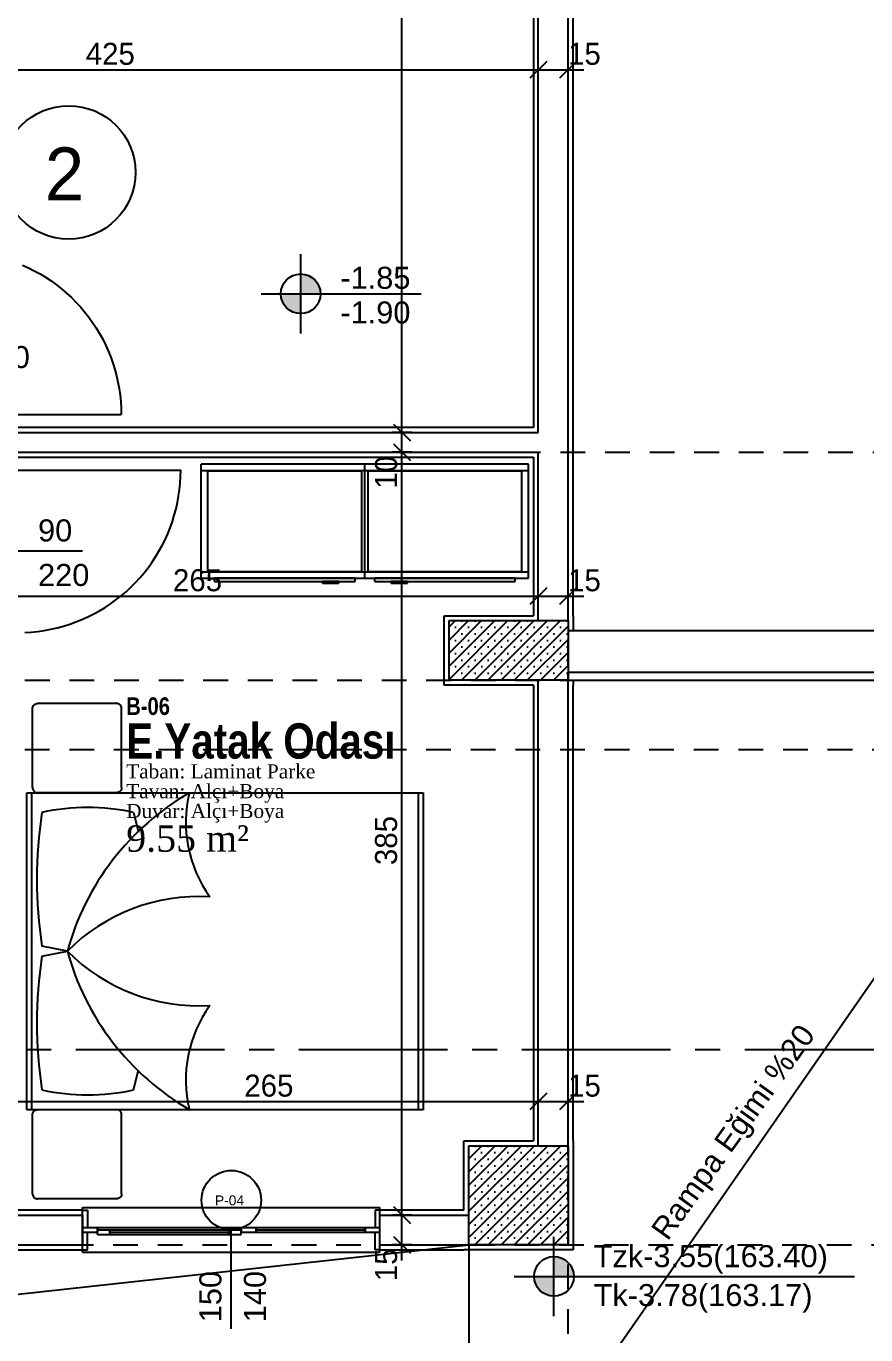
# Model space of a CAD drawing. Header units: metres. Extents: x -220 to 294, y -29 to 18.
# Drawn here: x -101.77 to -97.53, y -0.65 to 5.95 of the extents above; entities that cross this region are included whole.
import ezdxf

# ---------------------------------------------------------------- set-up
doc = ezdxf.new("R2010")
doc.units = ezdxf.units.M
doc.header["$MEASUREMENT"] = 0
doc.linetypes.add('CENTER2', pattern=[1.125, 0.75, -0.125, 0.125, -0.125])
doc.linetypes.add('HIDDEN2', pattern=[0.1875, 0.125, -0.0625])
for name, color, linetype in [('Aks', 7, 'Continuous'), ('Cember', 7, 'Continuous'), ('Cizgi', 7, 'Continuous'), ('Duvar', 7, 'Continuous'), ('Kapi_Pencere', 7, 'Continuous'), ('Kolon', 7, 'Continuous'), ('Korkuluk', 7, 'Continuous'), ('Kot', 7, 'Continuous'), ('Kutuphane', 7, 'Continuous'), ('Mahal', 7, 'Continuous'), ('Olculendirme', 7, 'Continuous'), ('Standart', 7, 'Continuous'), ('Yazi', 7, 'Continuous')]:
    doc.layers.add(name, color=color, linetype=linetype)
doc.styles.add('arial_1_18', font='arial.ttf', dxfattribs={"height": 0.2})
doc.styles.add('comic sans ms_1_18', font='comic.ttf', dxfattribs={"height": 0.2})
doc.styles.add('comic sans msbold_1_18', font='comicbd.ttf', dxfattribs={"height": 0.2})
doc.styles.add('swis721 cn btbold_1_18', font='swisscb.ttf', dxfattribs={"height": 0.2})
doc.styles.add('times new roman tur_1_18', font='times.ttf', dxfattribs={"height": 0.2})

msp = doc.modelspace()

# ---------------------------------------------------------------- hatches: boundary and pattern name
at = {"layer": 'Kolon', "linetype": 'Continuous', "lineweight": -3}
h = msp.add_hatch(dxfattribs=at)
h.set_pattern_fill('SACNCR', color=47, scale=0.5, style=0)
h.paths.add_polyline_path([(-99.6342, 2.65), (-99.6342, 2.95), (-99.0342, 2.95), (-99.0342, 2.65)])
h = msp.add_hatch(dxfattribs=at)
h.set_pattern_fill('SACNCR', color=47, scale=0.5, style=0)
h.paths.add_polyline_path([(-99.0342, -0.2), (-99.5342, -0.2), (-99.5342, 0.3), (-99.0342, 0.3)])
at = {"layer": 'Kot', "linetype": 'Continuous', "lineweight": -3}
for points in [[(-100.283, 4.6), (-100.2836, 4.6112), (-100.2855, 4.6223), (-100.2886, 4.633), (-100.2929, 4.6434), (-100.2983, 4.6532), (-100.3048, 4.6623), (-100.3123, 4.6707), (-100.3206, 4.6782), (-100.3298, 4.6847), (-100.3396, 4.6901), (-100.35, 4.6944), (-100.3607, 4.6975), (-100.3718, 4.6994), (-100.383, 4.7), (-100.383, 4.6)], [(-100.483, 4.6), (-100.4824, 4.5888), (-100.4805, 4.5777), (-100.4774, 4.567), (-100.4731, 4.5566), (-100.4677, 4.5468), (-100.4612, 4.5377), (-100.4537, 4.5293), (-100.4453, 4.5218), (-100.4362, 4.5153), (-100.4264, 4.5099), (-100.416, 4.5056), (-100.4052, 4.5025), (-100.3942, 4.5006), (-100.383, 4.5), (-100.383, 4.6)]]:
    msp.add_hatch(color=216, dxfattribs=at).paths.add_polyline_path(points)
at = {"layer": 'Standart', "linetype": 'Continuous', "lineweight": -3}
for points in [[(-99.0053, -0.3598), (-99.0059, -0.3487), (-99.0078, -0.3376), (-99.0109, -0.3268), (-99.0152, -0.3165), (-99.0206, -0.3066), (-99.0271, -0.2975), (-99.0346, -0.2891), (-99.0429, -0.2817), (-99.0521, -0.2752), (-99.0619, -0.2697), (-99.0723, -0.2655), (-99.083, -0.2624), (-99.0941, -0.2605), (-99.1053, -0.2598), (-99.1053, -0.3598)], [(-99.2053, -0.3598), (-99.2047, -0.371), (-99.2028, -0.3821), (-99.1997, -0.3929), (-99.1954, -0.4032), (-99.19, -0.4131), (-99.1835, -0.4222), (-99.176, -0.4306), (-99.1676, -0.438), (-99.1585, -0.4445), (-99.1487, -0.4499), (-99.1383, -0.4542), (-99.1275, -0.4573), (-99.1165, -0.4592), (-99.1053, -0.4598), (-99.1053, -0.3598)]]:
    msp.add_hatch(color=216, dxfattribs=at).paths.add_polyline_path(points)

# ---------------------------------------------------------------- linework, layer by layer
at = {"layer": 'Aks', "color": 248, "linetype": 'HIDDEN2', "lineweight": -3}
for points in [[(-99.0342, -3.575), (-99.0342, 12.0099)], [(-114.1474, 3.8), (-94.6957, 3.8)], [(-114.1492, 2.65), (-94.6957, 2.65)], [(-114.1498, 2.3), (-94.6957, 2.3)], [(-114.1538, -0.2), (-94.6957, -0.2)]]:
    msp.add_lwpolyline(points, dxfattribs=at)
at = {"layer": 'Cember', "color": 237, "linetype": 'Continuous', "lineweight": -3}
msp.add_circle((-101.5531, 5.2126), 0.3365, dxfattribs=at)
at = {"layer": 'Cizgi', "color": 1, "linetype": 'Continuous', "lineweight": -3}
for points in [[(-99.5342, -1.8), (-96.4457, 2.65)], [(-114.1342, -1.8), (-99.5342, -0.2)], [(-99.5342, -0.2), (-99.5345, -3.3998)]]:
    msp.add_lwpolyline(points, dxfattribs=at)
at = {"layer": 'Duvar', "color": 166, "linetype": 'Continuous', "lineweight": -3}
for points in [[(-99.1842, 3.9), (-99.1842, 8)], [(-99.0342, 3.8), (-99.0342, 8)], [(-102.133, 3.9), (-99.1842, 3.9)], [(-101.833, 3.8), (-99.1842, 3.8)], [(-99.1842, 2.95), (-99.1842, 3.8)], [(-99.0342, 2.95), (-99.0342, 3.8)], [(-99.1842, 0.3), (-99.1842, 2.65)], [(-99.0342, 0.3), (-99.0342, 2.65)], [(-101.833, -0.05), (-101.483, -0.05)], [(-101.483, -0.05), (-101.483, -0.2)], [(-99.983, -0.05), (-99.5342, -0.05)], [(-99.983, -0.2), (-99.983, -0.05)], [(-101.933, -0.2), (-101.483, -0.2)], [(-99.983, -0.2), (-99.5342, -0.2)]]:
    msp.add_lwpolyline(points, dxfattribs=at)
at = {"layer": 'Duvar', "color": 187, "linetype": 'Continuous', "lineweight": -3}
for points in [[(-99.2092, 7.9749), (-99.2092, 3.925)], [(-99.0092, 3.8), (-99.0092, 7.9749)], [(-99.2092, 3.925), (-102.108, 3.925)], [(-101.808, 3.775), (-99.2092, 3.775)], [(-99.2092, 3.775), (-99.2092, 2.9751)], [(-99.0092, 2.9751), (-99.0092, 3.8)], [(-99.2092, 2.6249), (-99.2092, 0.3251)], [(-99.0092, 0.3251), (-99.0092, 2.6249)], [(-101.483, -0.025), (-101.808, -0.025)], [(-101.483, -0.025), (-101.458, -0.025)], [(-101.458, -0.025), (-101.458, -0.1137)], [(-99.983, -0.025), (-100.008, -0.025)], [(-100.008, -0.025), (-100.008, -0.1137)], [(-99.5593, -0.025), (-99.983, -0.025)], [(-101.458, -0.225), (-101.458, -0.1362)], [(-100.008, -0.225), (-100.008, -0.1362)], [(-101.933, -0.225), (-101.483, -0.225)], [(-101.483, -0.225), (-101.458, -0.225)], [(-99.983, -0.225), (-100.008, -0.225)], [(-99.983, -0.225), (-99.5593, -0.225)]]:
    msp.add_lwpolyline(points, dxfattribs=at)
at = {"layer": 'Duvar', "color": 118, "linetype": 'Continuous', "lineweight": -3}
for points in [[(-99.0342, 2.9), (-94.5966, 2.9)], [(-99.0342, 2.65), (-94.8466, 2.65)]]:
    msp.add_lwpolyline(points, dxfattribs=at)
at = {"layer": 'Kapi_Pencere', "color": 98, "linetype": 'Continuous', "lineweight": -3}
for points in [[(-101.7866, 4.7444), (-101.7565, 4.7308)], [(-101.7565, 4.7308), (-101.7269, 4.7161)], [(-101.7269, 4.7161), (-101.698, 4.7001)], [(-101.698, 4.7001), (-101.6697, 4.6831)], [(-101.6697, 4.6831), (-101.6422, 4.6648)], [(-101.6422, 4.6648), (-101.6154, 4.6455)], [(-101.6154, 4.6455), (-101.5894, 4.6252)], [(-101.5894, 4.6252), (-101.5642, 4.6038)], [(-101.5642, 4.6038), (-101.54, 4.5814)], [(-101.54, 4.5814), (-101.5166, 4.558)], [(-101.5166, 4.558), (-101.4942, 4.5338)], [(-101.4942, 4.5338), (-101.4728, 4.5086)], [(-101.4728, 4.5086), (-101.4525, 4.4826)], [(-101.4525, 4.4826), (-101.4331, 4.4558)], [(-101.4331, 4.4558), (-101.4149, 4.4283)], [(-101.4149, 4.4283), (-101.3979, 4.4)], [(-101.3979, 4.4), (-101.3819, 4.3711)], [(-101.3819, 4.3711), (-101.3672, 4.3415)], [(-101.3672, 4.3415), (-101.3536, 4.3114)], [(-101.3536, 4.3114), (-101.3413, 4.2808)], [(-101.3413, 4.2808), (-101.3302, 4.2497)], [(-101.3302, 4.2497), (-101.3204, 4.2181)], [(-101.3204, 4.2181), (-101.3118, 4.1862)], [(-101.3118, 4.1862), (-101.3046, 4.154)], [(-101.3046, 4.154), (-101.2986, 4.1215)], [(-101.2986, 4.1215), (-101.294, 4.0888)], [(-101.294, 4.0888), (-101.2907, 4.056)], [(-101.2907, 4.056), (-101.2887, 4.023)], [(-102.108, 3.99), (-101.288, 3.99)], [(-101.2887, 4.023), (-101.288, 3.99)], [(-101.808, 3.71), (-100.988, 3.71)], [(-100.9887, 3.677), (-100.988, 3.71)], [(-100.994, 3.6112), (-100.9907, 3.644)], [(-100.9907, 3.644), (-100.9887, 3.677)], [(-101.0046, 3.546), (-100.9986, 3.5785)], [(-100.9986, 3.5785), (-100.994, 3.6112)], [(-101.0204, 3.4819), (-101.0118, 3.5138)], [(-101.0118, 3.5138), (-101.0046, 3.546)], [(-101.0413, 3.4192), (-101.0302, 3.4503)], [(-101.0302, 3.4503), (-101.0204, 3.4819)], [(-101.0672, 3.3585), (-101.0536, 3.3886)], [(-101.0536, 3.3886), (-101.0413, 3.4192)], [(-101.0979, 3.3), (-101.0819, 3.3289)], [(-101.0819, 3.3289), (-101.0672, 3.3585)], [(-101.483, 3.3), (-101.883, 3.3)], [(-101.1525, 3.2174), (-101.1331, 3.2442)], [(-101.1331, 3.2442), (-101.1149, 3.2717)], [(-101.1149, 3.2717), (-101.0979, 3.3)], [(-101.1942, 3.1662), (-101.1728, 3.1914)], [(-101.1728, 3.1914), (-101.1525, 3.2174)], [(-101.2642, 3.0962), (-101.24, 3.1186)], [(-101.24, 3.1186), (-101.2166, 3.142)], [(-101.2166, 3.142), (-101.1942, 3.1662)], [(-101.3422, 3.0352), (-101.3154, 3.0545)], [(-101.3154, 3.0545), (-101.2894, 3.0748)], [(-101.2894, 3.0748), (-101.2642, 3.0962)], [(-101.4565, 2.9692), (-101.4269, 2.9839)], [(-101.4269, 2.9839), (-101.398, 2.9999)], [(-101.398, 2.9999), (-101.3697, 3.0169)], [(-101.3697, 3.0169), (-101.3422, 3.0352)], [(-101.6765, 2.9006), (-101.644, 2.9066)], [(-101.644, 2.9066), (-101.6118, 2.9138)], [(-101.6118, 2.9138), (-101.5799, 2.9224)], [(-101.5799, 2.9224), (-101.5483, 2.9322)], [(-101.5483, 2.9322), (-101.5172, 2.9433)], [(-101.5172, 2.9433), (-101.4866, 2.9556)], [(-101.4866, 2.9556), (-101.4565, 2.9692)], [(-101.775, 2.8907), (-101.742, 2.8927)], [(-101.742, 2.8927), (-101.7092, 2.896)], [(-101.7092, 2.896), (-101.6765, 2.9006)], [(-101.483, -0.1137), (-101.483, -0.0125)], [(-101.483, -0.0125), (-99.983, -0.0125)], [(-99.983, -0.1137), (-99.983, -0.0125)], [(-101.483, -0.1137), (-101.408, -0.1137)], [(-101.483, -0.1362), (-101.483, -0.1137)], [(-101.408, -0.1137), (-100.683, -0.1137)], [(-101.408, -0.125), (-101.408, -0.1137)], [(-101.408, -0.1137), (-101.408, -0.1362)], [(-101.408, -0.1362), (-101.408, -0.125)], [(-101.408, -0.125), (-101.3455, -0.125)], [(-101.408, -0.1475), (-101.408, -0.125)], [(-101.3455, -0.125), (-100.7455, -0.125)], [(-101.3455, -0.1325), (-101.3455, -0.125)], [(-101.3455, -0.125), (-101.3455, -0.1475)], [(-100.7455, -0.125), (-100.683, -0.125)], [(-100.7455, -0.1325), (-100.7455, -0.125)], [(-100.7455, -0.125), (-100.7455, -0.1475)], [(-100.733, -0.625), (-100.733, -0.125)], [(-100.683, -0.1137), (-100.608, -0.1137)], [(-100.683, -0.125), (-100.683, -0.1137)], [(-100.683, -0.1137), (-100.683, -0.1362)], [(-100.683, -0.1362), (-100.683, -0.125)], [(-100.683, -0.1475), (-100.683, -0.125)], [(-100.608, -0.1137), (-100.058, -0.1137)], [(-100.608, -0.1175), (-100.608, -0.1137)], [(-100.608, -0.1362), (-100.608, -0.1137)], [(-100.608, -0.1175), (-100.608, -0.1325)], [(-100.608, -0.125), (-100.058, -0.125)], [(-100.058, -0.1137), (-99.983, -0.1137)], [(-100.058, -0.1175), (-100.058, -0.1137)], [(-100.058, -0.1137), (-100.058, -0.1362)], [(-100.058, -0.1325), (-100.058, -0.1175)], [(-99.983, -0.1362), (-99.983, -0.1137)], [(-101.483, -0.1362), (-101.408, -0.1362)], [(-101.483, -0.2375), (-101.483, -0.1362)], [(-101.408, -0.1475), (-101.408, -0.1362)], [(-101.408, -0.1475), (-101.3455, -0.1475)], [(-101.3455, -0.14), (-101.3455, -0.1325)], [(-101.3455, -0.1362), (-100.7455, -0.1362)], [(-101.3455, -0.1475), (-101.3455, -0.14)], [(-101.3455, -0.1475), (-100.7455, -0.1475)], [(-100.7455, -0.1325), (-100.7455, -0.14)], [(-100.7455, -0.1475), (-100.7455, -0.14)], [(-100.7455, -0.1475), (-100.683, -0.1475)], [(-100.683, -0.1362), (-100.608, -0.1362)], [(-100.683, -0.1475), (-100.683, -0.1362)], [(-100.608, -0.1362), (-100.608, -0.1325)], [(-100.608, -0.1362), (-100.058, -0.1362)], [(-100.058, -0.1362), (-100.058, -0.1325)], [(-100.058, -0.1362), (-99.983, -0.1362)], [(-99.983, -0.2375), (-99.983, -0.1362)], [(-101.483, -0.2375), (-99.983, -0.2375)]]:
    msp.add_lwpolyline(points, dxfattribs=at)
msp.add_circle((-100.733, 0.025), 0.15, dxfattribs=at)
at = {"layer": 'Kolon', "color": 187, "linetype": 'Continuous', "lineweight": -3}
for points in [[(-99.6593, 2.6249), (-99.6593, 2.9751)], [(-99.6593, 2.9751), (-99.2092, 2.9751)], [(-99.0092, 2.9751), (-99.0091, 2.9751)], [(-99.0091, 2.9751), (-99.0091, 2.9)], [(-99.0091, 2.65), (-99.0091, 2.6249)], [(-99.2092, 2.6249), (-99.6593, 2.6249)], [(-99.0091, 2.6249), (-99.0092, 2.6249)], [(-99.5593, -0.025), (-99.5593, 0.3251)], [(-99.5593, 0.3251), (-99.2092, 0.3251)], [(-99.0092, 0.3251), (-99.0091, 0.3251)], [(-99.0091, 0.3251), (-99.0091, -0.2251)], [(-99.5593, -0.2251), (-99.5593, -0.225)], [(-99.0091, -0.2251), (-99.5593, -0.2251)]]:
    msp.add_lwpolyline(points, dxfattribs=at)
at = {"layer": 'Kolon', "color": 177, "linetype": 'Continuous', "lineweight": -3}
for points in [[(-99.6342, 2.65), (-99.6342, 2.95)], [(-99.6342, 2.95), (-99.0342, 2.95)], [(-99.0342, 2.95), (-99.0342, 2.65)], [(-99.0342, 2.65), (-99.6342, 2.65)], [(-99.5342, -0.2), (-99.5342, 0.3)], [(-99.5342, 0.3), (-99.0342, 0.3)], [(-99.0342, 0.3), (-99.0342, -0.2)], [(-99.0342, -0.2), (-99.5342, -0.2)]]:
    msp.add_lwpolyline(points, dxfattribs=at)
at = {"layer": 'Korkuluk', "color": 97, "linetype": 'Continuous', "lineweight": -3}
for points in [[(-99.0342, 2.69), (-94.5966, 2.69)], [(-99.0342, 2.65), (-99.0342, 2.69)], [(-99.0342, 2.65), (-94.5966, 2.65)]]:
    msp.add_lwpolyline(points, dxfattribs=at)
at = {"layer": 'Kot', "color": 216, "linetype": 'Continuous', "lineweight": -3}
for points in [[(-100.383, 4.4), (-100.383, 4.8)], [(-100.583, 4.6), (-100.183, 4.6)], [(-100.183, 4.6), (-99.775, 4.6)]]:
    msp.add_lwpolyline(points, dxfattribs=at)
msp.add_circle((-100.383, 4.6), 0.1, dxfattribs=at)
at = {"layer": 'Kutuphane', "color": 253, "linetype": 'Continuous', "lineweight": -3}
for points in [[(-100.0592, 3.7393), (-100.8842, 3.7393)], [(-100.8842, 3.7065), (-100.8842, 3.7393)], [(-100.0592, 3.7065), (-100.8842, 3.7065)], [(-100.8842, 3.1969), (-100.8842, 3.7065)], [(-100.8512, 3.7065), (-100.8842, 3.7065)], [(-100.8512, 3.1969), (-100.8512, 3.7065)], [(-100.8512, 3.7065), (-100.0757, 3.7065)], [(-100.0757, 3.7065), (-100.0757, 3.1969)], [(-100.0427, 3.7065), (-100.0757, 3.7065)], [(-99.2342, 3.7393), (-100.0592, 3.7393)], [(-100.0592, 3.7065), (-100.0592, 3.7393)], [(-99.2342, 3.7065), (-100.0592, 3.7065)], [(-100.0592, 3.1969), (-100.0592, 3.7065)], [(-100.0427, 3.1969), (-100.0427, 3.7065)], [(-100.0427, 3.7065), (-99.2672, 3.7065)], [(-99.2342, 3.7065), (-99.2672, 3.7065)], [(-99.2672, 3.1969), (-99.2672, 3.7065)], [(-99.2342, 3.7065), (-99.2342, 3.7393)], [(-99.2342, 3.1969), (-99.2342, 3.7065)], [(-100.8842, 3.1969), (-100.0592, 3.1969)], [(-100.8842, 3.1969), (-100.8512, 3.1969)], [(-100.8842, 3.164), (-100.8842, 3.1969)], [(-100.0757, 3.1969), (-100.8512, 3.1969)], [(-100.0757, 3.1969), (-100.0427, 3.1969)], [(-100.0592, 3.1969), (-99.2342, 3.1969)], [(-100.0592, 3.164), (-100.0592, 3.1969)], [(-99.2672, 3.1969), (-100.0427, 3.1969)], [(-99.2672, 3.1969), (-99.2342, 3.1969)], [(-99.2342, 3.164), (-99.2342, 3.1969)], [(-100.8842, 3.164), (-100.0592, 3.164)], [(-100.1087, 3.164), (-100.8182, 3.164)], [(-100.8182, 3.1476), (-100.8182, 3.164)], [(-100.8182, 3.1476), (-100.1087, 3.1476)], [(-100.1912, 3.1476), (-100.2737, 3.1476)], [(-100.2737, 3.1393), (-100.2737, 3.1476)], [(-100.2737, 3.1393), (-100.1912, 3.1393)], [(-100.1912, 3.1393), (-100.1912, 3.1476)], [(-100.1087, 3.1476), (-100.1087, 3.164)], [(-100.0592, 3.164), (-99.2342, 3.164)], [(-99.3002, 3.164), (-100.0097, 3.164)], [(-100.0097, 3.1476), (-100.0097, 3.164)], [(-100.0097, 3.1476), (-99.3002, 3.1476)], [(-99.8447, 3.1476), (-99.9272, 3.1476)], [(-99.9272, 3.1393), (-99.9272, 3.1476)], [(-99.9272, 3.1393), (-99.8447, 3.1393)], [(-99.8447, 3.1393), (-99.8447, 3.1476)], [(-99.3002, 3.1476), (-99.3002, 3.164)], [(-101.7361, 2.5062), (-101.7358, 2.5102)], [(-101.7358, 2.5102), (-101.7349, 2.5141)], [(-101.7349, 2.5141), (-101.7333, 2.5178)], [(-101.7333, 2.5178), (-101.7312, 2.5212)], [(-101.7312, 2.5212), (-101.7286, 2.5243)], [(-101.7286, 2.5243), (-101.7256, 2.5269)], [(-101.7256, 2.5269), (-101.7221, 2.529)], [(-101.7221, 2.529), (-101.7184, 2.5305)], [(-101.7184, 2.5305), (-101.7145, 2.5315)], [(-101.7145, 2.5315), (-101.7105, 2.5318)], [(-101.3117, 2.5318), (-101.7105, 2.5318)], [(-101.3077, 2.5315), (-101.3117, 2.5318)], [(-101.3038, 2.5305), (-101.3077, 2.5315)], [(-101.3001, 2.529), (-101.3038, 2.5305)], [(-101.2966, 2.5269), (-101.3001, 2.529)], [(-101.2936, 2.5243), (-101.2966, 2.5269)], [(-101.291, 2.5212), (-101.2936, 2.5243)], [(-101.2889, 2.5178), (-101.291, 2.5212)], [(-101.2874, 2.5141), (-101.2889, 2.5178)], [(-101.2864, 2.5102), (-101.2874, 2.5141)], [(-101.2861, 2.5062), (-101.2864, 2.5102)], [(-101.7361, 2.1074), (-101.7361, 2.5062)], [(-101.2861, 2.1074), (-101.2861, 2.5062)], [(-101.765, 0.4818), (-101.765, 2.0818)], [(-101.765, 2.0818), (-101.7394, 2.0818)], [(-101.7394, 2.0818), (-99.7907, 2.0818)], [(-101.7394, 0.4818), (-101.7394, 2.0818)], [(-101.7361, 2.1074), (-101.7358, 2.1034)], [(-101.7358, 2.1034), (-101.7349, 2.0995)], [(-101.7349, 2.0995), (-101.7333, 2.0957)], [(-101.7333, 2.0957), (-101.7312, 2.0923)], [(-101.7312, 2.0923), (-101.7286, 2.0893)], [(-101.7286, 2.0893), (-101.7256, 2.0867)], [(-101.7256, 2.0867), (-101.7221, 2.0846)], [(-101.7221, 2.0846), (-101.7184, 2.083)], [(-101.7184, 2.083), (-101.7145, 2.0821)], [(-101.7145, 2.0821), (-101.7105, 2.0818)], [(-101.3117, 2.0818), (-101.7105, 2.0818)], [(-101.3077, 2.0821), (-101.3117, 2.0818)], [(-101.3038, 2.083), (-101.3077, 2.0821)], [(-101.3001, 2.0846), (-101.3038, 2.083)], [(-101.2966, 2.0867), (-101.3001, 2.0846)], [(-101.2936, 2.0893), (-101.2966, 2.0867)], [(-101.291, 2.0923), (-101.2936, 2.0893)], [(-101.2889, 2.0957), (-101.291, 2.0923)], [(-101.2874, 2.0995), (-101.2889, 2.0957)], [(-101.2864, 2.1034), (-101.2874, 2.0995)], [(-101.2861, 2.1074), (-101.2864, 2.1034)], [(-99.7907, 2.0818), (-99.7907, 0.4818)], [(-99.7907, 2.0818), (-99.765, 2.0818)], [(-99.765, 2.0818), (-99.765, 0.4818)], [(-101.2266, 1.9818), (-101.2009, 1.8818)], [(-101.5599, 1.2818), (-101.6881, 1.3068)], [(-101.6881, 1.2568), (-101.5599, 1.2818)], [(-101.2266, 0.5818), (-101.2009, 0.6818)], [(-101.7394, 0.4818), (-101.765, 0.4818)], [(-99.7907, 0.4818), (-101.7394, 0.4818)], [(-101.7358, 0.4602), (-101.7349, 0.4641)], [(-101.7349, 0.4641), (-101.7333, 0.4678)], [(-101.7333, 0.4678), (-101.7312, 0.4712)], [(-101.7312, 0.4712), (-101.7286, 0.4743)], [(-101.7286, 0.4743), (-101.7256, 0.4769)], [(-101.7256, 0.4769), (-101.7221, 0.479)], [(-101.7221, 0.479), (-101.7184, 0.4805)], [(-101.7184, 0.4805), (-101.7145, 0.4815)], [(-101.7145, 0.4815), (-101.7105, 0.4818)], [(-101.3117, 0.4818), (-101.7105, 0.4818)], [(-101.3077, 0.4815), (-101.3117, 0.4818)], [(-101.3038, 0.4805), (-101.3077, 0.4815)], [(-101.3001, 0.479), (-101.3038, 0.4805)], [(-101.2966, 0.4769), (-101.3001, 0.479)], [(-101.2936, 0.4743), (-101.2966, 0.4769)], [(-101.291, 0.4712), (-101.2936, 0.4743)], [(-101.2889, 0.4678), (-101.291, 0.4712)], [(-101.2874, 0.4641), (-101.2889, 0.4678)], [(-101.2864, 0.4602), (-101.2874, 0.4641)], [(-99.765, 0.4818), (-99.7907, 0.4818)], [(-101.7361, 0.4562), (-101.7358, 0.4602)], [(-101.7361, 0.0574), (-101.7361, 0.4562)], [(-101.2861, 0.4562), (-101.2864, 0.4602)], [(-101.2861, 0.0574), (-101.2861, 0.4562)], [(-101.7361, 0.0574), (-101.7358, 0.0534)], [(-101.7358, 0.0534), (-101.7349, 0.0495)], [(-101.7349, 0.0495), (-101.7333, 0.0457)], [(-101.7333, 0.0457), (-101.7312, 0.0423)], [(-101.7312, 0.0423), (-101.7286, 0.0393)], [(-101.7286, 0.0393), (-101.7256, 0.0367)], [(-101.7256, 0.0367), (-101.7221, 0.0346)], [(-101.7221, 0.0346), (-101.7184, 0.033)], [(-101.7184, 0.033), (-101.7145, 0.0321)], [(-101.7145, 0.0321), (-101.7105, 0.0318)], [(-101.3117, 0.0318), (-101.7105, 0.0318)], [(-101.3077, 0.0321), (-101.3117, 0.0318)], [(-101.3038, 0.033), (-101.3077, 0.0321)], [(-101.3001, 0.0346), (-101.3038, 0.033)], [(-101.2966, 0.0367), (-101.3001, 0.0346)], [(-101.2936, 0.0393), (-101.2966, 0.0367)], [(-101.291, 0.0423), (-101.2936, 0.0393)], [(-101.2889, 0.0457), (-101.291, 0.0423)], [(-101.2874, 0.0495), (-101.2889, 0.0457)], [(-101.2864, 0.0534), (-101.2874, 0.0495)], [(-101.2861, 0.0574), (-101.2864, 0.0534)]]:
    msp.add_lwpolyline(points, dxfattribs=at)
for centre, major_axis, start_param, end_param in [((-100.2427, 0.9436), (-1.362, 0), -1.029527, -0.257475), ((-100.2875, 1.9318), (-0.6748, 0), -0.230003, 0.606446), ((-99.3932, 1.6443), (-2.3208, 0), -0.149709, 0.149709), ((-101.4573, 0.9818), (-1.0513, 0), -1.792111, -1.349482), ((-100.893, 0.655), (-0.9263, 0), -1.625903, -0.767022), ((-99.3932, 0.9193), (-2.3208, 0), -0.149709, 0.149709), ((-100.893, 1.9086), (-0.9263, 0), 0.767022, 1.625903), ((-100.2427, 1.6199), (-1.362, 0), 0.257475, 1.029527), ((-100.2875, 0.6318), (-0.6748, 0), -0.606446, 0.230003), ((-101.4573, 1.5818), (-1.0513, 0), 1.349482, 1.792111)]:
    msp.add_ellipse(centre, major_axis=major_axis, ratio=0.975, start_param=start_param, end_param=end_param, dxfattribs=at)
at = {"layer": 'Olculendirme', "color": 47, "linetype": 'Continuous', "lineweight": -3}
for points in [[(-99.8719, -0.28), (-99.8719, 8.58)], [(-99.1842, 5.6806), (-99.1842, 5.7806)], [(-99.0342, 5.6806), (-99.0342, 5.7806)], [(-113.263, 5.7306), (-98.9542, 5.7306)], [(-99.8219, 3.9), (-99.9219, 3.9)], [(-99.8219, 3.8), (-99.9219, 3.8)], [(-99.1842, 3.0236), (-99.1842, 3.1236)], [(-99.0342, 3.0236), (-99.0342, 3.1236)], [(-113.263, 3.0736), (-98.9542, 3.0736)], [(-99.1842, 0.4727), (-99.1842, 0.5727)], [(-99.0342, 0.4727), (-99.0342, 0.5727)], [(-113.263, 0.5227), (-98.9542, 0.5227)], [(-99.8219, -0.05), (-99.9219, -0.05)], [(-99.8219, -0.2), (-99.9219, -0.2)]]:
    msp.add_lwpolyline(points, dxfattribs=at)
at = {"layer": 'Olculendirme', "color": 59, "linetype": 'Continuous', "lineweight": -3}
for points in [[(-99.1418, 5.773), (-99.2266, 5.6881)], [(-98.9918, 5.773), (-99.0766, 5.6881)], [(-99.9143, 3.9424), (-99.8295, 3.8576)], [(-99.9143, 3.8424), (-99.8295, 3.7576)], [(-99.1418, 3.116), (-99.2266, 3.0312)], [(-98.9918, 3.116), (-99.0766, 3.0312)], [(-99.1418, 0.5651), (-99.2266, 0.4802)], [(-98.9918, 0.5651), (-99.0766, 0.4802)], [(-99.9143, -0.0076), (-99.8295, -0.0924)], [(-99.9143, -0.1576), (-99.8295, -0.2424)]]:
    msp.add_lwpolyline(points, dxfattribs=at)
at = {"layer": 'Standart', "color": 250, "linetype": 'CENTER2', "lineweight": -3}
msp.add_lwpolyline([(-113.8924, 0.7855), (-94.0509, 0.7855)], dxfattribs=at)
at = {"layer": 'Standart', "color": 216, "linetype": 'Continuous', "lineweight": -3}
for points in [[(-99.1053, -0.5598), (-99.1053, -0.1598)], [(-99.3053, -0.3598), (-97.5891, -0.3598)]]:
    msp.add_lwpolyline(points, dxfattribs=at)
msp.add_circle((-99.1053, -0.3598), 0.1, dxfattribs=at)

# ---------------------------------------------------------------- texts
at = {"layer": 'Kapi_Pencere', "color": 98, "linetype": 'Continuous', "lineweight": -3, "style": 'arial_1_18'}
for s, height, p in [('220', 0.11111, (-102.008, 4.225)), ('90', 0.11111, (-101.708, 3.35)), ('220', 0.11111, (-101.708, 3.125)), ('P-04', 0.05, (-100.816, -0.0012))]:
    msp.add_text(s, height=height, dxfattribs=at).set_placement(p)
for s, p in [('150', (-100.783, -0.5913)), ('140', (-100.558, -0.5913))]:
    msp.add_text(s, height=0.11111, rotation=90, dxfattribs=at).set_placement(p)
at = {"layer": 'Kot', "color": 19, "linetype": 'Continuous', "lineweight": -3, "style": 'arial_1_18'}
for s, p in [('-1.85', (-100.183, 4.625)), ('-1.90', (-100.183, 4.45))]:
    msp.add_text(s, height=0.11111, dxfattribs=at).set_placement(p)
msp.add_text('Rampa Eğimi %20', height=0.111111, rotation=54.32279, dxfattribs=at).set_placement((-98.5318, -0.1849))
at = {"layer": 'Mahal', "color": 15, "linetype": 'Continuous', "lineweight": -3, "style": 'swis721 cn btbold_1_18'}
for s, height, p in [('B-06', 0.08889, (-101.2632, 2.474)), ('E.Yatak Odası', 0.177778, (-101.2632, 2.254))]:
    msp.add_text(s, height=height, dxfattribs=at).set_placement(p)
at = {"layer": 'Mahal', "color": 58, "linetype": 'Continuous', "lineweight": -3, "style": 'times new roman tur_1_18'}
for s, p in [('Taban: Laminat Parke', (-101.2632, 2.154)), ('Tavan: Alçı+Boya', (-101.2632, 2.054)), ('Duvar: Alçı+Boya', (-101.2632, 1.954))]:
    msp.add_text(s, height=0.071111, dxfattribs=at).set_placement(p)
at = {"layer": 'Mahal', "color": 38, "linetype": 'Continuous', "lineweight": -3, "style": 'times new roman tur_1_18'}
msp.add_text('9.55 m²', height=0.13333, dxfattribs=at).set_placement((-101.2632, 1.784))
at = {"layer": 'Olculendirme', "color": 19, "linetype": 'Continuous', "lineweight": -3, "style": 'comic sans ms_1_18'}
for s, p in [('425', (-101.4675, 5.7556)), ('15', (-99.0342, 5.7556)), ('265', (-101.0275, 3.0986)), ('15', (-99.0342, 3.0986)), ('265', (-100.6675, 0.5477)), ('15', (-99.0342, 0.5477))]:
    msp.add_text(s, height=0.11111, dxfattribs=at).set_placement(p)
for s, p in [('10', (-99.8969, 3.616)), ('385', (-99.8969, 1.7162)), ('15', (-99.8969, -0.384))]:
    msp.add_text(s, height=0.11111, rotation=90, dxfattribs=at).set_placement(p)
at = {"layer": 'Standart', "color": 19, "linetype": 'Continuous', "lineweight": -3, "style": 'arial_1_18'}
for s, p in [('Tzk-3.55(163.40)', (-98.9053, -0.3132)), ('Tk-3.78(163.17)', (-98.9053, -0.5098))]:
    msp.add_text(s, height=0.111111, dxfattribs=at).set_placement(p)
at = {"layer": 'Yazi', "color": 216, "linetype": 'Continuous', "lineweight": -3, "style": 'comic sans msbold_1_18'}
msp.add_text('2', height=0.2667, dxfattribs=at).set_placement((-101.6734, 5.0719))

doc.saveas('drawing.dxf')
